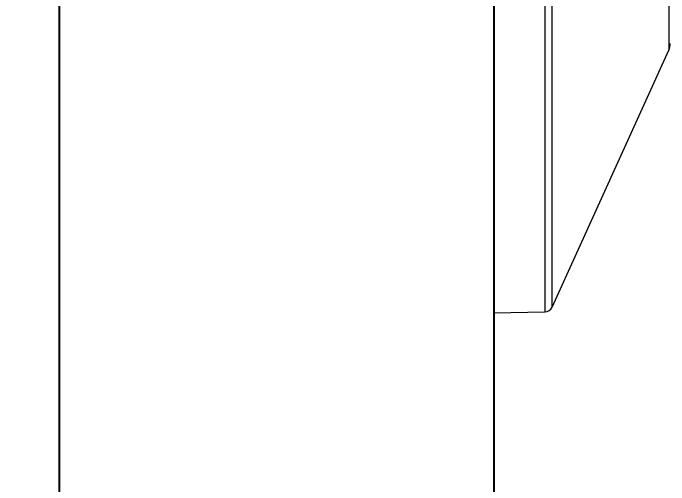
# Model space of a CAD drawing. Extents: x 8886 to 9306, y -19565 to -18971.
# Drawn here: x 9089.25 to 9119.89, y -19128.95 to -19106.9 of the extents above; entities that cross this region are included whole.
import ezdxf

# ---------------------------------------------------------------- set-up
doc = ezdxf.new("R2010")
doc.units = 0
doc.header["$MEASUREMENT"] = 0
doc.linetypes.add('HIDDEN2', pattern=[4.7625, 3.175, -1.5875])
doc.layers.get('0').update_dxf_attribs({"linetype": 'CONTINUOUS'})
doc.layers.get('DEFPOINTS').update_dxf_attribs({"linetype": 'CONTINUOUS'})
doc.layers.add('1', color=4, linetype='HIDDEN2', lineweight=13)
doc.layers.add('5', color=2, linetype='CONTINUOUS', lineweight=9)
doc.styles.get("Standard").update_dxf_attribs({"font": ''})
doc.styles.get('Standard').set_extended_font_data('Gulim')
doc.dimstyles.new('STANDARD$0', dxfattribs={"dimtxt": 3.5, "dimasz": 2.5, "dimexe": 0.7, "dimexo": 0.7, "dimgap": 0.5, "dimtad": 3, "dimdec": 4, "dimdsep": 46, "dimtxsty": 'Standard', "dimcen": 0, "dimclrd": 2, "dimclre": 2, "dimclrt": 4, "dimadec": 0, "dimazin": 0, "dimtp": 0.2, "dimtm": 0.1, "dimtfac": 0.5, "dimtdec": 4, "dimtmove": 1, "dimatfit": 3, "dimfxl": 1, "dimtolj": 1, "dimarcsym": 0})

# ---------------------------------------------------------------- blocks, each defined once
blk = doc.blocks.new('*D6')
at = {"layer": '5', "color": 2, "lineweight": -2, "transparency": 16777216}
for p, q in [((9094.954, -19098.361), (9090.716, -19098.361)), ((9091.416, -19242.531), (9091.416, -19103.361)), ((9094.954, -19247.531), (9090.716, -19247.531))]:
    blk.add_line(p, q, dxfattribs=at)
at = {"layer": '5', "color": 2, "transparency": 16777216}
for points in [[(9090.582, -19103.361), (9092.249, -19103.361), (9091.416, -19098.361)], [(9090.582, -19242.531), (9092.249, -19242.531), (9091.416, -19247.531)]]:
    blk.add_solid(points, dxfattribs=at)
at = {"layer": 'DEFPOINTS', "color": 0, "transparency": 16777216}
for p in [(9091.416, -19098.361), (9095.654, -19098.361), (9095.654, -19247.531)]:
    blk.add_point(p, dxfattribs=at)
at = {"layer": '5', "color": 4, "transparency": 16777216, "insert": (9086.897, -19168.382), "char_height": 5, "attachment_point": 5, "rotation": 90, "bg_fill": 3, "box_fill_scale": 1.25, "bg_fill_color": 256, "bg_fill_true_color": 13158600, "bg_fill_transparency": 0}
blk.add_mtext('\\A1;150 ~ 200', dxfattribs=at)

msp = doc.modelspace()

# ---------------------------------------------------------------- linework, layer by layer
at = {"color": 7, "linetype": 'Continuous'}
msp.add_line((9111.708, -19013.979), (9111.708, -19473.946), dxfattribs=at)
at = {"layer": '1', "color": 7, "linetype": 'Continuous', "lineweight": 18}
for p, q in [((9111.708, -19120.907), (9111.708, -19075.816)), ((9114.43, -19120.647), (9119.891, -19108.634)), ((9111.708, -19120.907), (9114.097, -19120.866))]:
    msp.add_line(p, q, dxfattribs=at)
at = {"layer": '1', "color": 1, "linetype": 'Continuous', "lineweight": 13}
for p, q in [((9114.097, -19076.612), (9114.097, -19120.866)), ((9114.43, -19120.647), (9114.43, -19076.823)), ((9119.891, -19088.089), (9119.891, -19108.634))]:
    msp.add_line(p, q, dxfattribs=at)
at = {"layer": '1', "color": 7, "linetype": 'Continuous', "lineweight": 18}
for centre, radius, start, end in [((9119.208, -19108.324), 0.75, 335.556, 0), ((9114.091, -19120.492), 0.373, 271, 335.556)]:
    msp.add_arc(centre, radius, start, end, dxfattribs=at)

# ---------------------------------------------------------------- dimensions: what is measured, and where the dimension line sits
at = {"layer": '5'}
dim = msp.add_linear_dim(base=(9091.416, -19098.361), p1=(9095.654, -19247.531), p2=(9095.654, -19098.361), angle=90, text='150 ~ 200', dimstyle='STANDARD$0', override={"dimtxt": 5, "dimasz": 5, "dimdec": 1, "dimlfac": 1.333333, "dimzin": 9, "dimtdec": 1, "dimfxl": 1.25, "dimtfill": 1}, dxfattribs=at)
dim.commit()
dim.dimension.update_dxf_attribs({"geometry": '*D6', "text_midpoint": (9089.967, -19168.382), "dimtype": 160})

doc.saveas('drawing.dxf')
